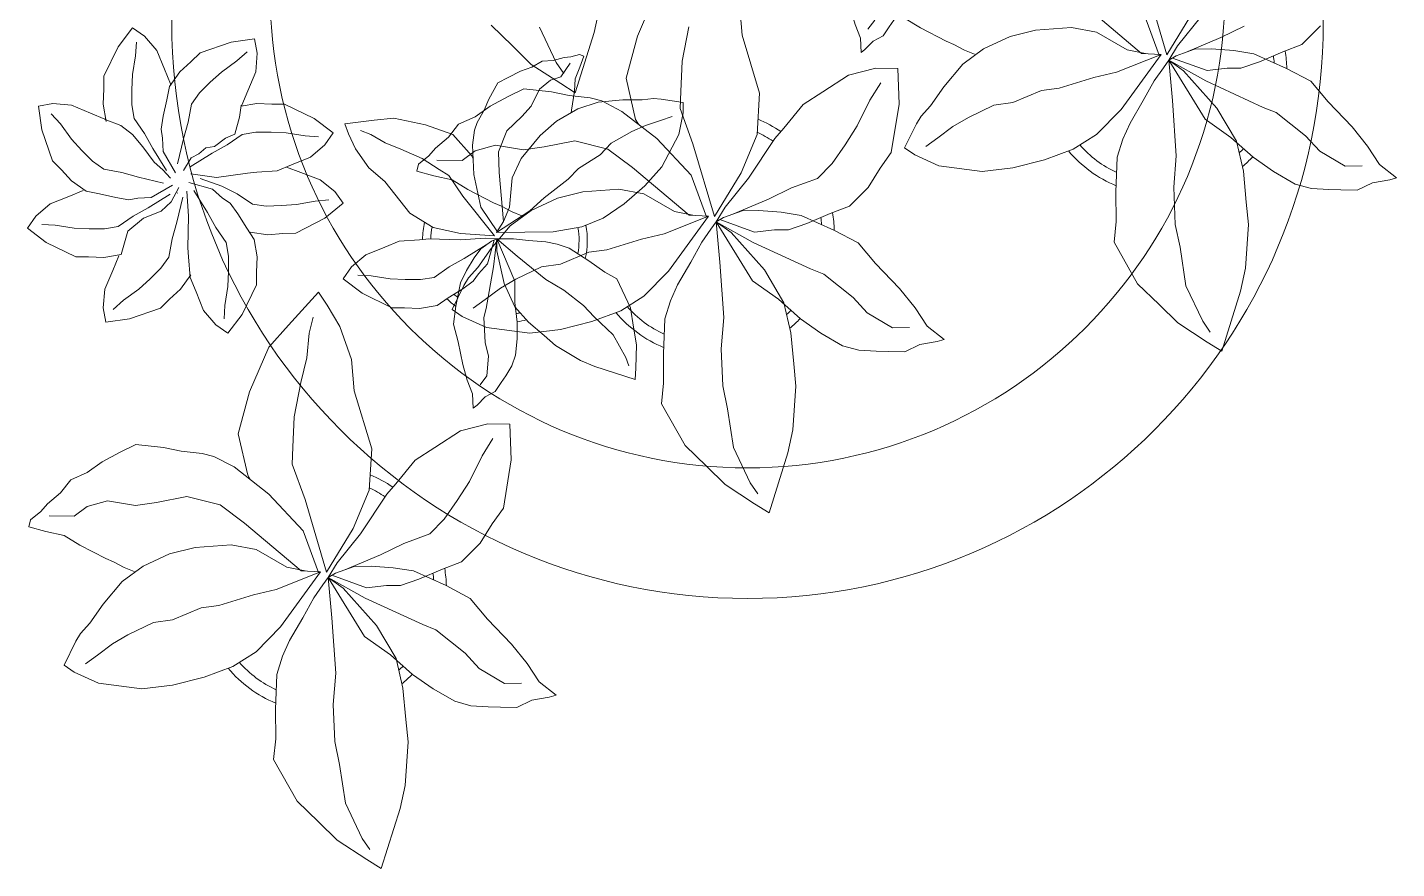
# Model space of a CAD drawing. Header units: millimetres. Extents: x 0 to 11.7, y 0 to 17.
# Drawn here: x 0.502 to 1.339, y 5.399 to 5.913 of the extents above; entities that cross this region are included whole.
import ezdxf

# ---------------------------------------------------------------- set-up
doc = ezdxf.new("R2010")
doc.units = ezdxf.units.MM
doc.layers.add('vegetacion', color=85, linetype='Continuous', lineweight=0)

msp = doc.modelspace()

# ---------------------------------------------------------------- linework, layer by layer
at = {"layer": 'vegetacion'}
for p, q in [((1.19852, 5.89636), (1.18537, 5.94086)), ((0.88645, 5.93508), (0.87474, 5.90775)), ((0.93881, 5.90841), (0.93705, 5.92748)), ((0.85125, 5.9241), (0.84822, 5.9101)), ((1.18301, 5.89726), (1.14843, 5.92629)), ((1.19369, 5.89615), (1.18429, 5.9217)), ((1.19852, 5.89636), (1.21479, 5.92304)), ((1.21935, 5.91983), (1.205, 5.90199)), ((0.79837, 5.90196), (0.78526, 5.91459)), ((0.81484, 5.9133), (0.82507, 5.89166)), ((0.90208, 5.89257), (0.90608, 5.91354)), ((1.01985, 5.91768), (1.01568, 5.91214)), ((1.04779, 5.91283), (1.03811, 5.91882)), ((1.06355, 5.90478), (1.04779, 5.91283)), ((1.10257, 5.90761), (1.11814, 5.91139)), ((1.11814, 5.91139), (1.14017, 5.91307)), ((1.14017, 5.91307), (1.15542, 5.91028)), ((1.2315, 5.90703), (1.24573, 5.914)), ((1.28102, 5.90265), (1.29245, 5.91414)), ((0.84822, 5.9101), (0.83674, 5.87325)), ((0.87474, 5.90775), (0.86782, 5.88213)), ((0.94948, 5.87296), (0.93881, 5.90841)), ((1.10257, 5.90761), (1.08638, 5.90004)), ((1.15542, 5.91028), (1.17416, 5.89953)), ((1.20975, 5.8978), (1.2315, 5.90703)), ((1.26939, 5.89819), (1.28102, 5.90265)), ((0.80984, 5.89058), (0.79837, 5.90196)), ((1.08638, 5.90004), (1.07363, 5.89064)), ((1.19488, 5.89663), (1.16772, 5.88572)), ((1.19488, 5.89663), (1.17045, 5.86288)), ((1.17416, 5.89953), (1.18538, 5.89713)), ((1.18301, 5.89726), (1.19488, 5.89663)), ((1.205, 5.90199), (1.19956, 5.89308)), ((1.20412, 5.89582), (1.19956, 5.89308)), ((1.20184, 5.89445), (1.22306, 5.88673)), ((1.21539, 5.89977), (1.20412, 5.89582)), ((1.22574, 5.90004), (1.21539, 5.89977)), ((1.23933, 5.89897), (1.22574, 5.90004)), ((1.25164, 5.89709), (1.23933, 5.89897)), ((1.27163, 5.88812), (1.25164, 5.89709)), ((1.255, 5.89218), (1.26939, 5.89819)), ((0.82783, 5.87876), (0.80984, 5.89058)), ((0.82507, 5.89166), (0.82971, 5.885)), ((0.90131, 5.874), (0.90208, 5.89257)), ((1.02047, 5.8882), (1.0038, 5.88388)), ((1.0339, 5.88809), (1.02047, 5.8882)), ((1.0347, 5.86629), (1.0339, 5.88809)), ((1.07363, 5.89064), (1.06199, 5.87676)), ((1.16772, 5.88572), (1.15386, 5.88256)), ((1.19076, 5.88059), (1.19636, 5.88854)), ((1.19636, 5.88854), (1.19956, 5.89308)), ((1.19956, 5.89308), (1.22218, 5.88055)), ((1.19956, 5.89308), (1.22178, 5.85706)), ((1.19956, 5.89308), (1.20187, 5.86852)), ((1.19956, 5.89308), (1.20867, 5.88667)), ((1.20867, 5.88667), (1.22905, 5.86382)), ((1.22306, 5.88673), (1.23525, 5.88825)), ((1.23525, 5.88825), (1.24373, 5.88823)), ((1.24373, 5.88823), (1.255, 5.89218)), ((1.28642, 5.88025), (1.27163, 5.88812)), ((0.83674, 5.87325), (0.82783, 5.87876)), ((0.86782, 5.88213), (0.87365, 5.85679)), ((1.0038, 5.88388), (0.98813, 5.87369)), ((1.01691, 5.86871), (1.02351, 5.87927)), ((1.15386, 5.88256), (1.13267, 5.87607)), ((1.18401, 5.86845), (1.19076, 5.88059)), ((1.22218, 5.88055), (1.25735, 5.86428)), ((1.29705, 5.86767), (1.28642, 5.88025)), ((0.79575, 5.87094), (0.78463, 5.86493)), ((0.8053, 5.87565), (0.79575, 5.87094)), ((0.82223, 5.87369), (0.8053, 5.87565)), ((0.83304, 5.87153), (0.82223, 5.87369)), ((0.84585, 5.87017), (0.83304, 5.87153)), ((0.85293, 5.86823), (0.84585, 5.87017)), ((0.90079, 5.86358), (0.90131, 5.874)), ((0.94788, 5.84776), (0.94948, 5.87296)), ((0.98813, 5.87369), (0.97606, 5.86605)), ((1.00916, 5.85294), (1.01691, 5.86871)), ((1.06199, 5.87676), (1.0539, 5.86527)), ((1.1218, 5.8745), (1.10437, 5.86715)), ((1.13267, 5.87607), (1.1218, 5.8745)), ((0.52878, 5.86568), (0.54024, 5.86077)), ((0.65903, 5.86621), (0.67704, 5.85741)), ((0.78463, 5.86493), (0.77547, 5.85837)), ((0.8653, 5.86182), (0.85293, 5.86823)), ((0.88662, 5.84525), (0.8653, 5.86182)), ((0.90867, 5.84199), (0.90079, 5.86358)), ((0.97606, 5.86605), (0.96419, 5.85156)), ((1.02994, 5.83661), (1.0347, 5.86629)), ((1.0539, 5.86527), (1.04817, 5.8589)), ((1.09273, 5.86553), (1.07713, 5.85813)), ((1.10437, 5.86715), (1.09273, 5.86553)), ((1.17045, 5.86288), (1.15545, 5.84769)), ((1.17593, 5.8546), (1.18401, 5.86845)), ((1.20187, 5.86852), (1.20423, 5.83468)), ((1.22905, 5.86382), (1.24104, 5.84349)), ((1.25735, 5.86428), (1.26535, 5.8612)), ((1.26535, 5.8612), (1.28325, 5.8469)), ((1.31167, 5.85228), (1.29705, 5.86767)), ((0.67704, 5.85741), (0.68861, 5.84861)), ((0.76544, 5.8539), (0.75915, 5.84607)), ((0.77547, 5.85837), (0.76544, 5.8539)), ((0.87365, 5.85679), (0.87534, 5.85402)), ((1.00176, 5.84125), (1.00916, 5.85294)), ((1.03812, 5.83959), (1.04529, 5.85411)), ((1.04817, 5.8589), (1.04529, 5.85411)), ((1.06769, 5.85253), (1.05841, 5.84556)), ((1.07713, 5.85813), (1.06769, 5.85253)), ((1.17161, 5.8449), (1.17593, 5.8546)), ((1.22178, 5.85706), (1.23761, 5.84591)), ((1.32119, 5.84049), (1.31167, 5.85228)), ((0.65995, 5.84861), (0.67153, 5.84678)), ((0.67153, 5.84678), (0.67981, 5.84633)), ((0.68861, 5.84861), (0.68352, 5.84125)), ((0.75915, 5.84607), (0.75129, 5.83933)), ((0.83647, 5.84375), (0.8178, 5.8401)), ((0.8567, 5.83873), (0.83647, 5.84375)), ((0.90758, 5.82283), (0.88662, 5.84525)), ((0.93808, 5.82416), (0.94788, 5.84776)), ((0.95875, 5.8452), (0.94264, 5.82096)), ((0.96419, 5.85156), (0.95875, 5.8452)), ((1.05841, 5.84556), (1.05108, 5.84031)), ((1.15545, 5.84769), (1.14122, 5.83875)), ((1.16813, 5.83385), (1.17161, 5.8449)), ((1.23761, 5.84591), (1.2512, 5.8338)), ((1.28325, 5.8469), (1.29189, 5.83742)), ((0.54154, 5.83136), (0.53499, 5.83791)), ((0.68352, 5.84125), (0.67477, 5.83382)), ((0.75129, 5.83933), (0.74716, 5.83458)), ((0.77547, 5.83771), (0.76753, 5.83177)), ((0.78793, 5.84121), (0.77547, 5.83771)), ((0.80499, 5.83833), (0.78793, 5.84121)), ((0.8178, 5.8401), (0.80499, 5.83833)), ((0.87172, 5.82741), (0.8567, 5.83873)), ((0.92181, 5.79749), (0.90867, 5.84199)), ((0.99376, 5.82989), (1.00176, 5.84125)), ((1.02318, 5.82701), (1.02994, 5.83661)), ((1.04426, 5.83526), (1.03812, 5.83959)), ((1.0591, 5.82849), (1.04426, 5.83526)), ((1.14122, 5.83875), (1.12363, 5.83211)), ((1.24104, 5.84349), (1.24524, 5.82534)), ((1.29189, 5.83742), (1.30739, 5.8282)), ((1.32854, 5.82936), (1.32119, 5.84049)), ((0.669, 5.82435), (0.66012, 5.82778)), ((0.67477, 5.83382), (0.66319, 5.82919)), ((0.73978, 5.8252), (0.74087, 5.82942)), ((0.74716, 5.83458), (0.74087, 5.82942)), ((0.76753, 5.83177), (0.75216, 5.83189)), ((0.9063, 5.79839), (0.87172, 5.82741)), ((0.98489, 5.82085), (0.99376, 5.82989)), ((1.01575, 5.81526), (1.02318, 5.82701)), ((1.08561, 5.82511), (1.0591, 5.82849)), ((1.10435, 5.82727), (1.08561, 5.82511)), ((1.12363, 5.83211), (1.10435, 5.82727)), ((1.16733, 5.81233), (1.16813, 5.83385)), ((1.20423, 5.83468), (1.20267, 5.81548)), ((1.2512, 5.8338), (1.26367, 5.82502)), ((1.30739, 5.8282), (1.31779, 5.82853)), ((1.33893, 5.8212), (1.32854, 5.82936)), ((0.53759, 5.81301), (0.52877, 5.81924)), ((0.68069, 5.82002), (0.669, 5.82435)), ((0.68963, 5.81282), (0.68069, 5.82002)), ((0.7502, 5.82248), (0.73978, 5.8252)), ((0.7614, 5.81994), (0.7502, 5.82248)), ((0.77108, 5.81396), (0.7614, 5.81994)), ((0.91698, 5.79728), (0.90758, 5.82283)), ((0.92181, 5.79749), (0.93808, 5.82416)), ((0.94264, 5.82096), (0.92829, 5.80312)), ((0.96902, 5.81512), (0.98489, 5.82085)), ((1.24524, 5.82534), (1.247, 5.80626)), ((1.26367, 5.82502), (1.27694, 5.81737)), ((1.3241, 5.81814), (1.33469, 5.81994)), ((1.33469, 5.81994), (1.33893, 5.8212)), ((0.52716, 5.80984), (0.53595, 5.81349)), ((0.58906, 5.81118), (0.57568, 5.80287)), ((0.59324, 5.8117), (0.59344, 5.81194)), ((0.60029, 5.7977), (0.59931, 5.81293)), ((0.78684, 5.8059), (0.77108, 5.81396)), ((0.82586, 5.80874), (0.84143, 5.81252)), ((0.84143, 5.81252), (0.86346, 5.81419)), ((0.86346, 5.81419), (0.87872, 5.8114)), ((0.87872, 5.8114), (0.89745, 5.80066)), ((0.95479, 5.80816), (0.96902, 5.81512)), ((1.00431, 5.80378), (1.01575, 5.81526)), ((1.16745, 5.7945), (1.16733, 5.81233)), ((1.20267, 5.81548), (1.20362, 5.79272)), ((1.27694, 5.81737), (1.28685, 5.81464)), ((1.28685, 5.81464), (1.2974, 5.81401)), ((1.2974, 5.81401), (1.30491, 5.81381)), ((1.30491, 5.81381), (1.31491, 5.81357)), ((1.31491, 5.81357), (1.3241, 5.81814)), ((0.50684, 5.79778), (0.51558, 5.80521)), ((0.51558, 5.80521), (0.52716, 5.80984)), ((0.57568, 5.80287), (0.56642, 5.79778)), ((0.59674, 5.80929), (0.59316, 5.79395)), ((0.66626, 5.80485), (0.67778, 5.80697)), ((0.67778, 5.80697), (0.68606, 5.80764)), ((0.7873, 5.78567), (0.76809, 5.80991)), ((0.82586, 5.80874), (0.80967, 5.80116)), ((0.92829, 5.80312), (0.92285, 5.79421)), ((0.93304, 5.79892), (0.95479, 5.80816)), ((0.99268, 5.79931), (1.00431, 5.80378)), ((1.247, 5.80626), (1.24835, 5.79257)), ((0.50174, 5.79042), (0.50684, 5.79778)), ((0.56642, 5.79778), (0.5572, 5.79133)), ((0.59316, 5.79395), (0.59021, 5.78381)), ((0.59977, 5.7783), (0.60029, 5.7977)), ((0.66578, 5.78724), (0.68356, 5.79649)), ((0.80967, 5.80116), (0.79692, 5.79176)), ((0.91817, 5.79776), (0.89101, 5.78684)), ((0.91817, 5.79776), (0.89374, 5.764)), ((0.89745, 5.80066), (0.90868, 5.79826)), ((0.9063, 5.79839), (0.91817, 5.79776)), ((0.91965, 5.78967), (0.92285, 5.79421)), ((0.92741, 5.79695), (0.92285, 5.79421)), ((0.92285, 5.79421), (0.93196, 5.78779)), ((0.92285, 5.79421), (0.94547, 5.78168)), ((0.92285, 5.79421), (0.94507, 5.75818)), ((0.92285, 5.79421), (0.92517, 5.76965)), ((0.92513, 5.79558), (0.94635, 5.78785)), ((0.93868, 5.8009), (0.92741, 5.79695)), ((0.94903, 5.80117), (0.93868, 5.8009)), ((0.96262, 5.80009), (0.94903, 5.80117)), ((0.97493, 5.79822), (0.96262, 5.80009)), ((0.99492, 5.78924), (0.97493, 5.79822)), ((0.97829, 5.79331), (0.99268, 5.79931)), ((1.16617, 5.78181), (1.16745, 5.7945)), ((0.51883, 5.79224), (0.51054, 5.7927)), ((0.5304, 5.79042), (0.51883, 5.79224)), ((0.53961, 5.78996), (0.5304, 5.79042)), ((0.54887, 5.78996), (0.53961, 5.78996)), ((0.5572, 5.79133), (0.54887, 5.78996)), ((0.55906, 5.77419), (0.56309, 5.78864)), ((0.61691, 5.79076), (0.62336, 5.78154)), ((0.63587, 5.79029), (0.6405, 5.78339)), ((0.7873, 5.78567), (0.76651, 5.78703)), ((0.79692, 5.79176), (0.78529, 5.77789)), ((0.89101, 5.78684), (0.87715, 5.78368)), ((0.91406, 5.78172), (0.91965, 5.78967)), ((0.93196, 5.78779), (0.95235, 5.76495)), ((0.94635, 5.78785), (0.95854, 5.78938)), ((0.95854, 5.78938), (0.96702, 5.78935)), ((0.96702, 5.78935), (0.97829, 5.79331)), ((1.00971, 5.78138), (0.99492, 5.78924)), ((1.20362, 5.79272), (1.2065, 5.77881)), ((1.24835, 5.79257), (1.24655, 5.7659)), ((0.78529, 5.77789), (0.77719, 5.76639)), ((0.78869, 5.78384), (0.7998, 5.7579)), ((0.85597, 5.7772), (0.84509, 5.77563)), ((0.87715, 5.78368), (0.85597, 5.7772)), ((0.9073, 5.76957), (0.91406, 5.78172)), ((0.94547, 5.78168), (0.98065, 5.76541)), ((1.02034, 5.7688), (1.00971, 5.78138)), ((1.18056, 5.75639), (1.16617, 5.78181)), ((1.2065, 5.77881), (1.21014, 5.7551)), ((0.53915, 5.77282), (0.53133, 5.77282)), ((0.54841, 5.77236), (0.53915, 5.77282)), ((0.55906, 5.77419), (0.54841, 5.77236)), ((0.78869, 5.77641), (0.79332, 5.75653)), ((0.82766, 5.76828), (0.81602, 5.76665)), ((0.84509, 5.77563), (0.82766, 5.76828)), ((0.89922, 5.75573), (0.9073, 5.76957)), ((0.92517, 5.76965), (0.92752, 5.7358)), ((1.03497, 5.75341), (1.02034, 5.7688)), ((0.60168, 5.76192), (0.59545, 5.7531)), ((0.60485, 5.7515), (0.6012, 5.76029)), ((0.77146, 5.76002), (0.76858, 5.75524)), ((0.77719, 5.76639), (0.77146, 5.76002)), ((0.78684, 5.7667), (0.78221, 5.74128)), ((0.81602, 5.76665), (0.80043, 5.75926)), ((0.89374, 5.764), (0.87874, 5.74881)), ((0.95235, 5.76495), (0.96434, 5.74462)), ((0.98065, 5.76541), (0.98864, 5.76233)), ((0.98864, 5.76233), (1.00655, 5.74802)), ((1.24655, 5.7659), (1.24351, 5.7519)), ((0.54808, 5.74168), (0.54901, 5.75312)), ((0.56995, 5.75314), (0.56047, 5.74624)), ((0.59545, 5.7531), (0.58858, 5.74688)), ((0.62427, 5.75474), (0.62245, 5.74316)), ((0.64187, 5.75566), (0.63307, 5.73765)), ((0.70647, 5.75054), (0.69489, 5.75934)), ((0.7679, 5.75327), (0.75911, 5.74773)), ((0.76142, 5.74071), (0.76858, 5.75524)), ((0.76373, 5.74265), (0.76651, 5.75699)), ((0.79098, 5.75366), (0.7817, 5.74668)), ((0.80043, 5.75926), (0.79098, 5.75366)), ((0.79332, 5.75653), (0.7998, 5.74219)), ((0.7998, 5.7579), (0.7998, 5.745)), ((0.8298, 5.75236), (0.84184, 5.74311)), ((0.87049, 5.74174), (0.86216, 5.75934)), ((0.89491, 5.74603), (0.89922, 5.75573)), ((0.94507, 5.75818), (0.9609, 5.74704)), ((1.04448, 5.74161), (1.03497, 5.75341)), ((1.19367, 5.74377), (1.18056, 5.75639)), ((1.21014, 5.7551), (1.22037, 5.73346)), ((1.24351, 5.7519), (1.23204, 5.71505)), ((0.56047, 5.74624), (0.55429, 5.74071)), ((0.62245, 5.74316), (0.62199, 5.73488)), ((0.6797, 5.75126), (0.66135, 5.73114)), ((0.68513, 5.74319), (0.6797, 5.75126)), ((0.6928, 5.73014), (0.68513, 5.74319)), ((0.7817, 5.74668), (0.77438, 5.74144)), ((0.87874, 5.74881), (0.86451, 5.73988)), ((0.89143, 5.73497), (0.89491, 5.74603)), ((0.9609, 5.74704), (0.97449, 5.73492)), ((0.96434, 5.74462), (0.96853, 5.72646)), ((1.00655, 5.74802), (1.01518, 5.73855)), ((1.20514, 5.73238), (1.19367, 5.74377)), ((0.67398, 5.72615), (0.67638, 5.73602)), ((0.76756, 5.73639), (0.76142, 5.74071)), ((0.78239, 5.72961), (0.76756, 5.73639)), ((0.86451, 5.73988), (0.84692, 5.73323)), ((0.89063, 5.71345), (0.89143, 5.73497)), ((0.92752, 5.7358), (0.92596, 5.7166)), ((0.97449, 5.73492), (0.98696, 5.72614)), ((1.01518, 5.73855), (1.03069, 5.72933)), ((1.05183, 5.73049), (1.04448, 5.74161)), ((0.66135, 5.73114), (0.64927, 5.71756)), ((0.69988, 5.70996), (0.6928, 5.73014)), ((0.8089, 5.72624), (0.78239, 5.72961)), ((0.82764, 5.7284), (0.8089, 5.72624)), ((0.84692, 5.73323), (0.82764, 5.7284)), ((0.96853, 5.72646), (0.97029, 5.70739)), ((1.03069, 5.72933), (1.04108, 5.72965)), ((1.06222, 5.72232), (1.05183, 5.73049)), ((1.22312, 5.72056), (1.20514, 5.73238)), ((1.22037, 5.73346), (1.225, 5.7268)), ((0.67258, 5.71109), (0.67398, 5.72615)), ((0.98696, 5.72614), (1.00023, 5.7185)), ((1.00023, 5.7185), (1.01014, 5.71577)), ((1.0382, 5.71469), (1.04739, 5.71926)), ((1.04739, 5.71926), (1.05799, 5.72106)), ((1.05799, 5.72106), (1.06222, 5.72232)), ((1.23204, 5.71505), (1.22312, 5.72056)), ((0.64927, 5.71756), (0.63756, 5.69022)), ((0.6689, 5.69601), (0.67258, 5.71109)), ((0.70163, 5.69089), (0.69988, 5.70996)), ((0.89074, 5.69562), (0.89063, 5.71345)), ((0.92596, 5.7166), (0.92692, 5.69385)), ((1.01014, 5.71577), (1.02069, 5.71513)), ((1.02069, 5.71513), (1.02821, 5.71494)), ((1.02821, 5.71494), (1.0382, 5.71469)), ((0.97029, 5.70739), (0.97165, 5.6937)), ((0.6649, 5.67505), (0.6689, 5.69601)), ((0.88946, 5.68293), (0.89074, 5.69562)), ((0.92692, 5.69385), (0.92979, 5.67993)), ((0.97165, 5.6937), (0.96984, 5.66702)), ((0.63756, 5.69022), (0.63064, 5.6646)), ((0.7123, 5.65543), (0.70163, 5.69089)), ((0.90385, 5.65752), (0.88946, 5.68293)), ((0.92979, 5.67993), (0.93343, 5.65623)), ((0.66414, 5.65648), (0.6649, 5.67505)), ((0.78329, 5.67068), (0.76662, 5.66636)), ((0.79672, 5.67056), (0.78329, 5.67068)), ((0.79752, 5.64877), (0.79672, 5.67056)), ((0.63064, 5.6646), (0.63647, 5.63926)), ((0.76662, 5.66636), (0.75095, 5.65616)), ((0.77973, 5.65119), (0.78633, 5.66174)), ((0.96984, 5.66702), (0.9668, 5.65303)), ((0.55857, 5.65342), (0.54746, 5.6474)), ((0.56812, 5.65813), (0.55857, 5.65342)), ((0.58506, 5.65617), (0.56812, 5.65813)), ((0.59587, 5.654), (0.58506, 5.65617)), ((0.60867, 5.65264), (0.59587, 5.654)), ((0.61575, 5.6507), (0.60867, 5.65264)), ((0.66362, 5.64606), (0.66414, 5.65648)), ((0.7107, 5.63023), (0.7123, 5.65543)), ((0.75095, 5.65616), (0.73888, 5.64852)), ((0.77198, 5.63542), (0.77973, 5.65119)), ((0.91696, 5.64489), (0.90385, 5.65752)), ((0.93343, 5.65623), (0.94366, 5.63459)), ((0.9668, 5.65303), (0.95533, 5.61618)), ((0.54746, 5.6474), (0.5383, 5.64085)), ((0.62812, 5.6443), (0.61575, 5.6507)), ((0.64944, 5.62772), (0.62812, 5.6443)), ((0.67149, 5.62446), (0.66362, 5.64606)), ((0.73888, 5.64852), (0.72701, 5.63404)), ((0.79276, 5.61908), (0.79752, 5.64877)), ((0.92843, 5.6335), (0.91696, 5.64489)), ((0.52827, 5.63638), (0.52197, 5.62854)), ((0.5383, 5.64085), (0.52827, 5.63638)), ((0.63647, 5.63926), (0.63816, 5.63649)), ((0.76458, 5.62372), (0.77198, 5.63542)), ((0.94366, 5.63459), (0.94829, 5.62792)), ((0.52197, 5.62854), (0.51411, 5.62181)), ((0.59929, 5.62622), (0.58062, 5.62258)), ((0.61952, 5.6212), (0.59929, 5.62622)), ((0.67041, 5.6053), (0.64944, 5.62772)), ((0.7009, 5.60664), (0.7107, 5.63023)), ((0.72157, 5.62767), (0.70546, 5.60343)), ((0.72701, 5.63404), (0.72157, 5.62767)), ((0.94642, 5.62169), (0.92843, 5.6335)), ((0.51411, 5.62181), (0.50999, 5.61706)), ((0.53829, 5.62019), (0.53035, 5.61425)), ((0.55075, 5.62368), (0.53829, 5.62019)), ((0.56782, 5.6208), (0.55075, 5.62368)), ((0.58062, 5.62258), (0.56782, 5.6208)), ((0.63454, 5.60989), (0.61952, 5.6212)), ((0.68463, 5.57996), (0.67149, 5.62446)), ((0.75659, 5.61237), (0.76458, 5.62372)), ((0.786, 5.60949), (0.79276, 5.61908)), ((0.95533, 5.61618), (0.94642, 5.62169)), ((0.5026, 5.60768), (0.50369, 5.61189)), ((0.50999, 5.61706), (0.50369, 5.61189)), ((0.53035, 5.61425), (0.51498, 5.61437)), ((0.66912, 5.58086), (0.63454, 5.60989)), ((0.74771, 5.60333), (0.75659, 5.61237)), ((0.77857, 5.59774), (0.786, 5.60949)), ((0.51302, 5.60495), (0.5026, 5.60768)), ((0.52422, 5.60242), (0.51302, 5.60495)), ((0.53391, 5.59643), (0.52422, 5.60242)), ((0.6798, 5.57975), (0.67041, 5.6053)), ((0.68463, 5.57996), (0.7009, 5.60664)), ((0.70546, 5.60343), (0.69111, 5.5856)), ((0.73184, 5.5976), (0.74771, 5.60333)), ((0.54966, 5.58838), (0.53391, 5.59643)), ((0.58868, 5.59121), (0.60425, 5.59499)), ((0.60425, 5.59499), (0.62629, 5.59667)), ((0.62629, 5.59667), (0.64154, 5.59388)), ((0.64154, 5.59388), (0.66028, 5.58313)), ((0.71761, 5.59063), (0.73184, 5.5976)), ((0.76714, 5.58625), (0.77857, 5.59774)), ((0.58868, 5.59121), (0.57249, 5.58364)), ((0.69111, 5.5856), (0.68567, 5.57668)), ((0.69587, 5.5814), (0.71761, 5.59063)), ((0.7555, 5.58179), (0.76714, 5.58625)), ((0.57249, 5.58364), (0.55974, 5.57424)), ((0.681, 5.58023), (0.65383, 5.56932)), ((0.681, 5.58023), (0.65656, 5.54648)), ((0.66028, 5.58313), (0.6715, 5.58074)), ((0.66912, 5.58086), (0.681, 5.58023)), ((0.68247, 5.57214), (0.68567, 5.57668)), ((0.69023, 5.57942), (0.68567, 5.57668)), ((0.68567, 5.57668), (0.7083, 5.56415)), ((0.68567, 5.57668), (0.70789, 5.54066)), ((0.68567, 5.57668), (0.68799, 5.55212)), ((0.68567, 5.57668), (0.69479, 5.57027)), ((0.68795, 5.57805), (0.70918, 5.57033)), ((0.7015, 5.58337), (0.69023, 5.57942)), ((0.71185, 5.58364), (0.7015, 5.58337)), ((0.72544, 5.58257), (0.71185, 5.58364)), ((0.73776, 5.5807), (0.72544, 5.58257)), ((0.72984, 5.57183), (0.74111, 5.57578)), ((0.75774, 5.57172), (0.73776, 5.5807)), ((0.74111, 5.57578), (0.7555, 5.58179)), ((0.55974, 5.57424), (0.54811, 5.56036)), ((0.65383, 5.56932), (0.63998, 5.56616)), ((0.67688, 5.56419), (0.68247, 5.57214)), ((0.69479, 5.57027), (0.71517, 5.54743)), ((0.70918, 5.57033), (0.72137, 5.57185)), ((0.72137, 5.57185), (0.72984, 5.57183)), ((0.77253, 5.56386), (0.75774, 5.57172)), ((0.54811, 5.56036), (0.54001, 5.54887)), ((0.61879, 5.55968), (0.60792, 5.55811)), ((0.63998, 5.56616), (0.61879, 5.55968)), ((0.67012, 5.55205), (0.67688, 5.56419)), ((0.7083, 5.56415), (0.74347, 5.54788)), ((0.78316, 5.55128), (0.77253, 5.56386)), ((0.59048, 5.55075), (0.57884, 5.54913)), ((0.60792, 5.55811), (0.59048, 5.55075)), ((0.66205, 5.5382), (0.67012, 5.55205)), ((0.68799, 5.55212), (0.69034, 5.51828)), ((0.79779, 5.53588), (0.78316, 5.55128)), ((0.53428, 5.5425), (0.5314, 5.53771)), ((0.54001, 5.54887), (0.53428, 5.5425)), ((0.57884, 5.54913), (0.56325, 5.54173)), ((0.65656, 5.54648), (0.64156, 5.53129)), ((0.71517, 5.54743), (0.72716, 5.52709)), ((0.74347, 5.54788), (0.75146, 5.5448)), ((0.75146, 5.5448), (0.76937, 5.5305)), ((0.52424, 5.52319), (0.5314, 5.53771)), ((0.5538, 5.53614), (0.54453, 5.52916)), ((0.56325, 5.54173), (0.5538, 5.53614)), ((0.65773, 5.5285), (0.66205, 5.5382)), ((0.70789, 5.54066), (0.72372, 5.52951)), ((0.8073, 5.52409), (0.79779, 5.53588)), ((0.54453, 5.52916), (0.5372, 5.52392)), ((0.64156, 5.53129), (0.62733, 5.52235)), ((0.65425, 5.51745), (0.65773, 5.5285)), ((0.72372, 5.52951), (0.73731, 5.5174)), ((0.72716, 5.52709), (0.73135, 5.50894)), ((0.76937, 5.5305), (0.778, 5.52102)), ((0.53038, 5.51887), (0.52424, 5.52319)), ((0.54521, 5.51209), (0.53038, 5.51887)), ((0.62733, 5.52235), (0.60974, 5.51571)), ((0.65345, 5.49593), (0.65425, 5.51745)), ((0.69034, 5.51828), (0.68878, 5.49908)), ((0.73731, 5.5174), (0.74978, 5.50862)), ((0.778, 5.52102), (0.79351, 5.5118)), ((0.81465, 5.51297), (0.8073, 5.52409)), ((0.57172, 5.50871), (0.54521, 5.51209)), ((0.59046, 5.51087), (0.57172, 5.50871)), ((0.60974, 5.51571), (0.59046, 5.51087)), ((0.73135, 5.50894), (0.73311, 5.48987)), ((0.79351, 5.5118), (0.8039, 5.51213)), ((0.82505, 5.5048), (0.81465, 5.51297)), ((0.74978, 5.50862), (0.76305, 5.50098)), ((0.76305, 5.50098), (0.77296, 5.49824)), ((0.80102, 5.49717), (0.81022, 5.50174)), ((0.81022, 5.50174), (0.82081, 5.50354)), ((0.82081, 5.50354), (0.82505, 5.5048)), ((0.65356, 5.4781), (0.65345, 5.49593)), ((0.68878, 5.49908), (0.68974, 5.47632)), ((0.77296, 5.49824), (0.78351, 5.49761)), ((0.78351, 5.49761), (0.79103, 5.49741)), ((0.79103, 5.49741), (0.80102, 5.49717)), ((0.73311, 5.48987), (0.73447, 5.47617)), ((0.65228, 5.46541), (0.65356, 5.4781)), ((0.68974, 5.47632), (0.69262, 5.46241)), ((0.73447, 5.47617), (0.73267, 5.4495)), ((0.66667, 5.43999), (0.65228, 5.46541)), ((0.69262, 5.46241), (0.69625, 5.4387)), ((0.73267, 5.4495), (0.72963, 5.4355)), ((0.67978, 5.42737), (0.66667, 5.43999)), ((0.69625, 5.4387), (0.70648, 5.41706)), ((0.72963, 5.4355), (0.71815, 5.39865)), ((0.69125, 5.41598), (0.67978, 5.42737)), ((0.70648, 5.41706), (0.71112, 5.4104)), ((0.70924, 5.40417), (0.69125, 5.41598)), ((0.71815, 5.39865), (0.70924, 5.40417))]:
    msp.add_line(p, q, dxfattribs=at)
for points in [[(1.03513, 5.92368), (1.03142, 5.91768), (1.02864, 5.91351), (1.02494, 5.90797), (1.01892, 5.90471), (1.01388, 5.89963), (1.01156, 5.8978), (1.0111, 5.9066), (1.00786, 5.91488), (1.00508, 5.92459)], [(0.54985, 5.85563), (0.54803, 5.86628), (0.54848, 5.87554), (0.54848, 5.88336), (0.55728, 5.90137), (0.56608, 5.91295), (0.57345, 5.90785), (0.58087, 5.89911), (0.5855, 5.88753), (0.58915, 5.87874), (0.58921, 5.87788)], [(0.58684, 5.82563), (0.57853, 5.83901), (0.57345, 5.84827), (0.56699, 5.85749), (0.56562, 5.86582), (0.56562, 5.87508), (0.56608, 5.88429), (0.56791, 5.89586), (0.56836, 5.90415)], [(0.59231, 5.82416), (0.58482, 5.83722), (0.58443, 5.8454), (0.58345, 5.85096), (0.58476, 5.85882), (0.58706, 5.86895), (0.58867, 5.8771), (0.59491, 5.88592), (0.60178, 5.89215), (0.60731, 5.89768), (0.62626, 5.90419), (0.64067, 5.90616), (0.64228, 5.89735), (0.64134, 5.88591), (0.63643, 5.87445), (0.63279, 5.86565), (0.63223, 5.865)], [(1.06355, 5.90478), (1.06828, 5.90263), (1.07476, 5.89927), (1.08082, 5.89676)], [(0.59361, 5.82974), (0.59719, 5.84507), (0.60015, 5.85522), (0.6021, 5.86629), (0.60702, 5.87315), (0.61357, 5.8797), (0.62041, 5.88589), (0.62988, 5.89279), (0.63606, 5.89832)], [(0.78927, 5.78822), (0.77895, 5.80315), (0.77477, 5.82318), (0.77392, 5.84116), (0.77518, 5.85036), (0.77683, 5.85497), (0.78101, 5.86247), (0.78397, 5.86919), (0.78941, 5.87918), (0.79564, 5.88257), (0.80318, 5.88633), (0.81027, 5.8888), (0.81656, 5.89256), (0.82325, 5.89298), (0.82994, 5.89468), (0.83411, 5.8951), (0.83934, 5.89656)], [(0.83417, 5.86096), (0.83451, 5.86247), (0.83617, 5.87415), (0.83662, 5.88172), (0.83954, 5.8888), (0.84205, 5.89553), (0.83934, 5.89656)], [(0.79276, 5.79446), (0.79021, 5.82445), (0.78981, 5.83698), (0.79484, 5.84994), (0.80399, 5.85872), (0.80987, 5.86502), (0.81485, 5.87542), (0.82154, 5.88087), (0.82782, 5.88293), (0.83366, 5.89135)], [(0.78855, 5.78775), (0.82327, 5.78821), (0.84082, 5.79114), (0.85373, 5.79655), (0.8667, 5.80535), (0.87924, 5.81617), (0.8897, 5.8279), (0.90012, 5.84758), (0.90262, 5.86094), (0.90262, 5.8672), (0.88929, 5.86928)], [(0.82535, 5.85592), (0.83828, 5.86332), (0.8508, 5.8675), (0.86584, 5.86877), (0.87755, 5.86877), (0.88464, 5.86962), (0.88929, 5.86928)], [(0.52877, 5.81924), (0.52254, 5.82611), (0.51701, 5.83165), (0.5105, 5.8506), (0.50853, 5.86501), (0.51734, 5.86661), (0.52878, 5.86568)], [(0.53499, 5.83791), (0.5288, 5.84474), (0.5219, 5.85422), (0.51637, 5.8604)], [(0.54024, 5.86077), (0.54904, 5.85713), (0.54969, 5.85657)], [(0.63251, 5.86532), (0.63138, 5.85833), (0.62861, 5.84788), (0.62293, 5.84542), (0.61609, 5.84029), (0.61085, 5.83947), (0.60648, 5.83578), (0.60196, 5.83332), (0.59716, 5.82574)], [(0.63246, 5.86504), (0.64194, 5.86666), (0.6512, 5.86621), (0.65903, 5.86621)], [(0.54937, 5.85685), (0.55897, 5.85311), (0.56596, 5.84763), (0.5724, 5.84006), (0.57921, 5.83077), (0.58452, 5.82606), (0.58923, 5.82093)], [(0.76651, 5.78703), (0.74989, 5.79075), (0.73554, 5.79955), (0.72031, 5.81897), (0.71059, 5.82725), (0.7023, 5.83885), (0.69813, 5.84804), (0.69582, 5.8541), (0.71383, 5.85638), (0.72586, 5.85775), (0.74526, 5.85364), (0.76188, 5.84758), (0.77346, 5.83468), (0.77432, 5.8327)], [(0.78855, 5.78775), (0.80902, 5.80102), (0.81782, 5.80895), (0.8324, 5.82028), (0.83868, 5.82693), (0.85206, 5.83529), (0.85875, 5.84244), (0.87127, 5.84951), (0.87962, 5.85327), (0.88882, 5.85624), (0.89591, 5.85872)], [(0.82535, 5.85592), (0.81531, 5.84713), (0.8036, 5.83292), (0.79818, 5.82119), (0.79651, 5.80326), (0.79276, 5.79446), (0.78855, 5.78775)], [(0.6013, 5.82785), (0.61468, 5.83616), (0.62394, 5.84125), (0.63315, 5.8477), (0.64148, 5.84907), (0.65074, 5.84907), (0.65995, 5.84861)], [(0.76809, 5.80991), (0.75934, 5.82249), (0.75346, 5.8262), (0.74304, 5.83292), (0.73008, 5.83878), (0.72045, 5.84256), (0.7117, 5.84758), (0.7054, 5.85006)], [(0.58495, 5.81795), (0.56962, 5.82153), (0.55947, 5.82448), (0.5484, 5.82644), (0.54154, 5.83136)], [(0.66319, 5.82919), (0.6544, 5.82554), (0.64194, 5.82463), (0.63639, 5.8241), (0.61728, 5.82135), (0.60176, 5.82365)], [(0.60738, 5.82083), (0.62068, 5.81614), (0.63007, 5.8113), (0.63944, 5.80508), (0.64781, 5.80393), (0.65706, 5.80416), (0.66626, 5.80485)], [(0.59053, 5.81665), (0.57747, 5.80916), (0.56929, 5.80877), (0.56373, 5.80779), (0.55587, 5.8091), (0.54574, 5.8114), (0.53759, 5.81301)], [(0.56309, 5.78864), (0.5727, 5.79643), (0.58347, 5.80073), (0.58959, 5.80647), (0.59439, 5.81529)], [(0.60048, 5.81825), (0.61502, 5.81432), (0.62108, 5.80881), (0.62571, 5.80557), (0.63033, 5.79909), (0.63587, 5.79029)], [(0.60351, 5.81339), (0.61182, 5.80001), (0.61691, 5.79076)], [(0.68356, 5.79649), (0.69491, 5.80559), (0.68963, 5.81282)], [(0.78684, 5.8059), (0.79157, 5.80376), (0.79806, 5.80039), (0.80411, 5.79788)], [(0.53133, 5.77282), (0.51332, 5.78162), (0.50174, 5.79042)], [(0.63803, 5.7879), (0.64872, 5.78635), (0.65796, 5.78704), (0.66578, 5.78724)], [(0.59021, 5.78381), (0.58825, 5.77274), (0.58333, 5.76587), (0.57678, 5.75933), (0.56995, 5.75314)], [(0.6012, 5.76029), (0.60029, 5.77275), (0.59977, 5.7783)], [(0.62336, 5.78154), (0.62473, 5.77321), (0.62473, 5.76395), (0.62427, 5.75474)], [(0.6405, 5.78339), (0.64233, 5.77275), (0.64187, 5.76349), (0.64187, 5.75566)], [(0.69489, 5.75934), (0.69999, 5.7667), (0.70874, 5.77413), (0.72031, 5.77876), (0.72911, 5.78241), (0.74156, 5.78332), (0.74711, 5.78384), (0.76651, 5.78332), (0.78174, 5.7843), (0.78869, 5.78384), (0.78684, 5.7667)], [(0.78221, 5.78009), (0.76883, 5.77178), (0.75957, 5.7667), (0.75036, 5.76025), (0.74202, 5.75888), (0.73276, 5.75888), (0.72355, 5.75934), (0.71198, 5.76116), (0.70369, 5.76162)], [(0.76651, 5.75699), (0.77022, 5.76442), (0.77485, 5.77224), (0.77897, 5.77778), (0.78545, 5.78241), (0.78869, 5.78384)], [(0.78707, 5.78312), (0.78313, 5.76859), (0.77762, 5.76253), (0.77438, 5.7579), (0.7679, 5.75327)], [(0.86216, 5.75934), (0.85475, 5.76351), (0.84508, 5.77041), (0.83304, 5.77824), (0.82568, 5.78058), (0.81873, 5.78195), (0.80809, 5.78286), (0.79887, 5.78384), (0.79239, 5.78384), (0.78869, 5.78384), (0.78869, 5.77641)], [(0.78869, 5.78384), (0.80119, 5.77315), (0.81873, 5.75888), (0.8298, 5.75236)], [(0.54901, 5.75312), (0.55392, 5.76458), (0.55756, 5.77338)], [(0.63307, 5.73765), (0.62427, 5.72608), (0.61691, 5.73117), (0.60948, 5.73992), (0.60485, 5.7515)], [(0.58858, 5.74688), (0.58304, 5.74135), (0.56409, 5.73483), (0.54968, 5.73287), (0.54808, 5.74168)], [(0.75911, 5.74773), (0.75221, 5.74311), (0.74156, 5.74128), (0.7323, 5.74174), (0.72448, 5.74174), (0.70647, 5.75054)], [(0.7998, 5.745), (0.80119, 5.73294), (0.80119, 5.72277), (0.80026, 5.71261), (0.79795, 5.70615), (0.79424, 5.70016), (0.79147, 5.69599), (0.78776, 5.69045), (0.78174, 5.68719), (0.7767, 5.6821), (0.77438, 5.68028), (0.77392, 5.68908), (0.77068, 5.69735), (0.7679, 5.70707), (0.76512, 5.72095), (0.76235, 5.73157), (0.76373, 5.74265)], [(0.78221, 5.74128), (0.78082, 5.73574), (0.78174, 5.72049), (0.7836, 5.71215), (0.78267, 5.70016), (0.7785, 5.69462)], [(0.7998, 5.74219), (0.80809, 5.73294), (0.81781, 5.72466), (0.82475, 5.71867), (0.83998, 5.70941), (0.84878, 5.7057), (0.87327, 5.69781), (0.87369, 5.70478), (0.87415, 5.71912), (0.87234, 5.72975), (0.87049, 5.74174)], [(0.84184, 5.74311), (0.84832, 5.7362), (0.85984, 5.72512), (0.86771, 5.71124), (0.86957, 5.70615)], [(0.54966, 5.58838), (0.55439, 5.58623), (0.56088, 5.58287), (0.56694, 5.58036)]]:
    msp.add_lwpolyline(points, dxfattribs=at)
for centre, radius in [((0.94204, 5.91593), 0.35201), ((0.94204, 5.93571), 0.29194)]:
    msp.add_circle(centre, radius, dxfattribs=at)
for centre, radius, start, end in [((1.19628, 5.88612), 0.06799, 4.55733, 8.15652), ((1.19628, 5.88612), 0.07554, 1.44858, 9.59969), ((0.91957, 5.78724), 0.07554, 55.46291, 67.51124), ((0.91957, 5.78724), 0.06799, 55.92885, 65.32272), ((1.19628, 5.88612), 0.07554, 219.90231, 247.58793), ((1.19628, 5.88612), 0.06799, 221.29477, 245.21696), ((1.19628, 5.88612), 0.06799, 313.03287, 316.1659), ((1.19628, 5.88612), 0.07554, 309.7737, 316.37753), ((0.79374, 5.78295), 0.05036, 167.34098, 179.38932), ((0.91957, 5.78724), 0.06799, 4.55733, 8.15652), ((0.91957, 5.78724), 0.07554, 1.44858, 9.59969), ((0.79374, 5.78295), 0.04532, 169.5295, 178.92338), ((0.79374, 5.78295), 0.04532, 349.63526, 9.88571), ((0.79374, 5.78295), 0.05036, 347.26429, 10.53462), ((0.79374, 5.78295), 0.05036, 225.25253, 233.40364), ((0.79374, 5.78295), 0.04532, 226.6957, 230.29489), ((0.79374, 5.78295), 0.04532, 278.68632, 281.81936), ((0.91957, 5.78724), 0.07554, 219.90231, 247.58793), ((0.91957, 5.78724), 0.06799, 221.29477, 245.21696), ((0.91957, 5.78724), 0.06799, 313.03287, 316.1659), ((0.91957, 5.78724), 0.07554, 309.7737, 316.37753), ((0.79374, 5.78295), 0.05036, 278.47469, 285.07853), ((0.6824, 5.56972), 0.07554, 55.46291, 67.51124), ((0.6824, 5.56972), 0.06799, 55.92885, 65.32272), ((0.6824, 5.56972), 0.06799, 4.55733, 8.15652), ((0.6824, 5.56972), 0.07554, 1.44858, 9.59969), ((0.6824, 5.56972), 0.07554, 219.90231, 247.58793), ((0.6824, 5.56972), 0.06799, 221.29477, 245.21696), ((0.6824, 5.56972), 0.06799, 313.03287, 316.1659), ((0.6824, 5.56972), 0.07554, 309.7737, 316.37753)]:
    msp.add_arc(centre, radius, start, end, dxfattribs=at)

doc.saveas('drawing.dxf')
